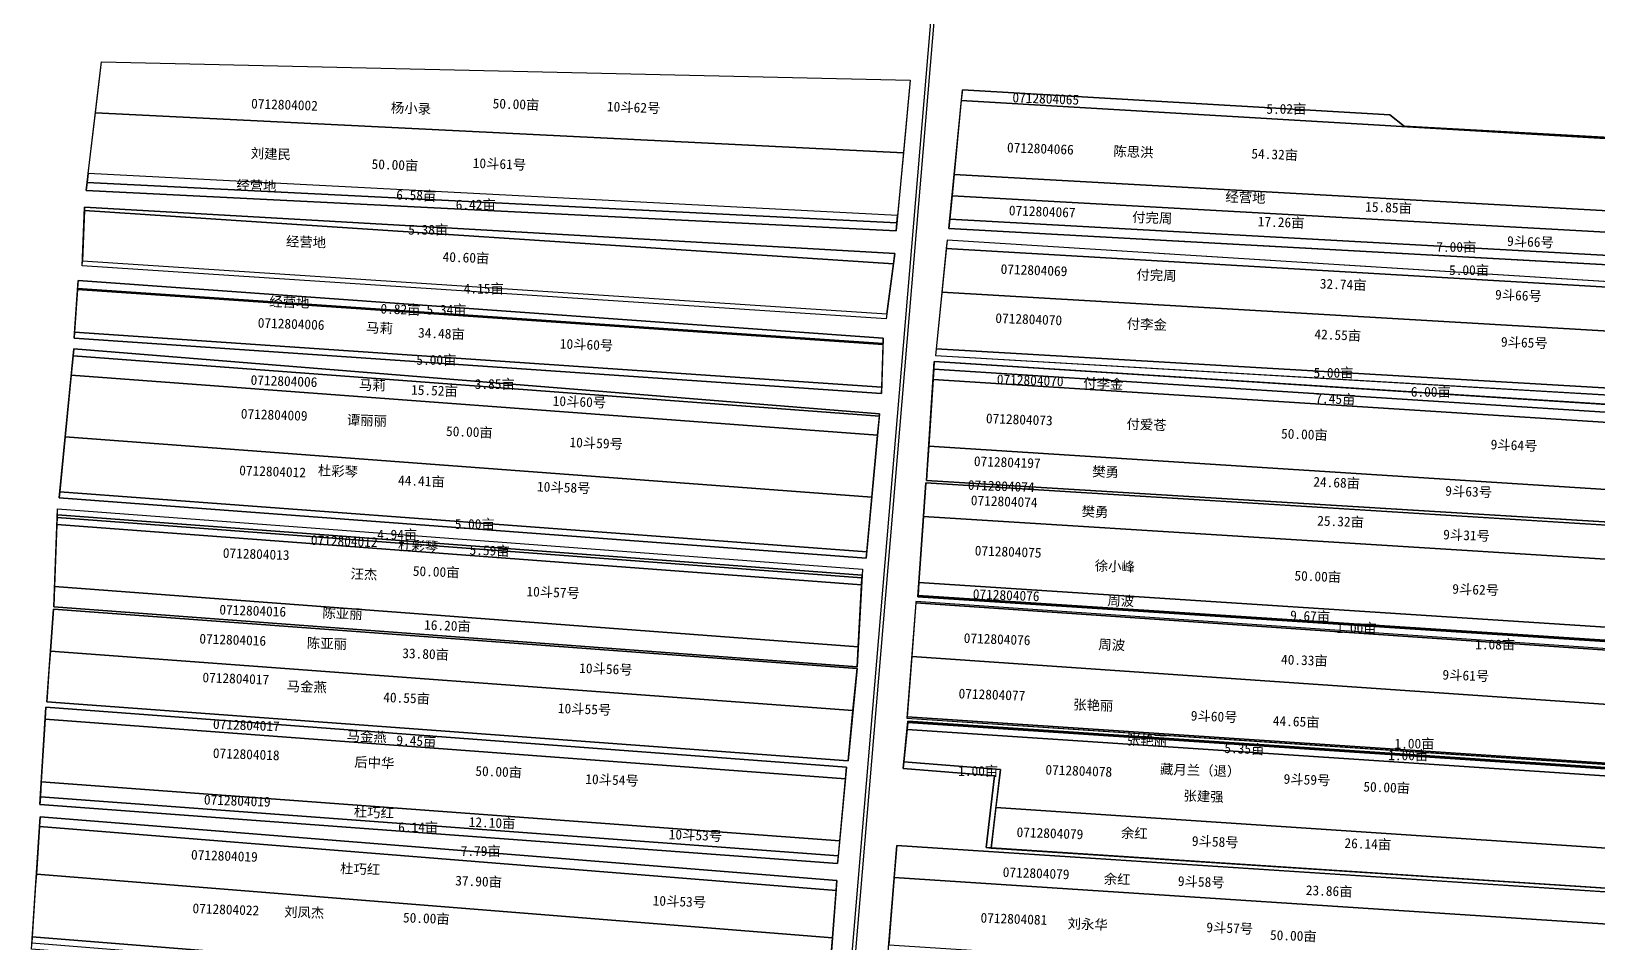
# Model space of a CAD drawing. Extents: x 548008 to 28551814, y 4990738 to 4997387.
# Drawn here: x 549600 to 550877, y 4995512 to 4996255 of the extents above; entities that cross this region are included whole.
import ezdxf
from ezdxf.enums import TextEntityAlignment as Align

# ---------------------------------------------------------------- set-up
doc = ezdxf.new("R2010")
doc.units = 0
doc.header["$LTSCALE"] = 10
for name, color, linetype in [('2021新职工', 3, 'CONTINUOUS'), ('2022年', 3, 'CONTINUOUS'), ('3.23分地', 7, 'CONTINUOUS'), ('出水桩', 5, 'CONTINUOUS'), ('地块名称', 6, 'CONTINUOUS'), ('地籍号', 7, 'CONTINUOUS'), ('开荒地', 6, 'CONTINUOUS'), ('扣减面积', 3, 'CONTINUOUS'), ('权利人', 10, 'CONTINUOUS'), ('林带', 3, 'CONTINUOUS'), ('油田占地', 4, 'CONTINUOUS'), ('测地框', 1, 'CONTINUOUS'), ('经营地', 5, 'CONTINUOUS'), ('经营地面积', 5, 'CONTINUOUS'), ('身份地块', 1, 'CONTINUOUS'), ('身份地面积', 1, 'CONTINUOUS')]:
    doc.layers.add(name, color=color, linetype=linetype)
doc.styles.add('宋体', font='')
doc.styles.get('宋体').set_extended_font_data('SimSun')

msp = doc.modelspace()

# ---------------------------------------------------------------- linework, layer by layer
at = {"layer": '2021新职工', "color": 1, "linetype": 'Continuous', "flags": 128}
for points in [[(550331.9, 4995916.8), (550330.7, 4995898), (550330.1, 4995888.9), (550936.1, 4995852), (550937.2, 4995861.1), (550939.3, 4995878)], [(550935.9, 4995821.5), (550936.9, 4995849.2), (550329.6, 4995887), (550327.6, 4995859.4)], [(550925.5, 4995655.8), (550929.3, 4995703.4), (550318, 4995745.4), (550314.2, 4995696.1)], [(550924, 4995645.3), (550924.7, 4995651.1), (550314.7, 4995691.6), (550314.2, 4995685.8)], [(550913.1, 4995554.6), (550917, 4995586.9), (550386.6, 4995622.2), (550382.8, 4995589.3)], [(550910.5, 4995525.5), (550912.2, 4995551.7), (550305.9, 4995591.4), (550303.8, 4995565.3)]]:
    msp.add_lwpolyline(points, close=True, dxfattribs=at)
at = {"layer": '2021新职工', "color": 1, "linetype": 'Continuous', "elevation": 280.2, "flags": 128}
msp.add_lwpolyline([(550274.3, 4995753.2), (550277.1, 4995803.9), (549621.1, 4995853.1), (549619.1, 4995802.4)], close=True, dxfattribs=at)
at = {"layer": '2022年', "color": 4, "linetype": 'Continuous', "flags": 128}
for points in [[(550285.4, 4995875.3), (550290.1, 4995925.7), (549632.7, 4995974.8), (549627.8, 4995924.4)], [(550264, 4995645.7), (550264.9, 4995655.3), (549611.9, 4995704), (549611.4, 4995694.4)]]:
    msp.add_lwpolyline(points, close=True, dxfattribs=at)
at = {"layer": '2022年', "color": 4, "linetype": 'Continuous', "elevation": 280.1, "flags": 128}
msp.add_lwpolyline([(550266.1, 4995660.4), (550270.1, 4995701.4), (549615.7, 4995749.7), (549614.8, 4995737.6), (549612.7, 4995708.5)], close=True, dxfattribs=at)
at = {"layer": '3.23分地', "color": 1, "linetype": 'Continuous', "flags": 128}
msp.add_lwpolyline([(550917, 4995586.9), (550924, 4995645.3), (550314.2, 4995685.8), (550311.6, 4995659.5), (550390.3, 4995653.3), (550386.6, 4995622.2)], close=True, dxfattribs=at)
at = {"layer": '出水桩', "color": 2, "linetype": 'Continuous', "elevation": 280.2, "flags": 128}
msp.add_lwpolyline([(550277.4, 4995809.5), (550277.5, 4995811.6), (549621.4, 4995860.8), (549621.3, 4995858.8)], close=True, dxfattribs=at)
at = {"layer": '出水桩', "color": 2, "linetype": 'Continuous', "flags": 128}
for points in [[(550314.2, 4995696.1), (550314.1, 4995695.1), (550925.4, 4995654.8), (550925.5, 4995655.8)], [(550314.8, 4995692.7), (550314.7, 4995691.6), (550924.7, 4995651.1), (550924.8, 4995652.2)]]:
    msp.add_lwpolyline(points, close=True, dxfattribs=at)
at = {"layer": '开荒地', "color": 6, "linetype": 'Continuous', "flags": 128}
msp.add_lwpolyline([(550964.8, 4996159.7), (550961.8, 4996163.1), (550358.4, 4996198.6), (550352.6, 4996138.2), (550959.2, 4996104.6)], close=True, dxfattribs=at)
at = {"layer": '林带', "color": 3, "linetype": 'Continuous', "flags": 128}
for points in [[(550359.3, 4996207.4), (550358.4, 4996198.6), (550961.8, 4996163.1), (550960.8, 4996164.3), (550719.6, 4996177.8), (550707.9, 4996187)], [(549645.6, 4996131.8), (549644.8, 4996125.3), (550305.3, 4996092.5), (550305.9, 4996099)], [(549643.6, 4996111.7), (549643.5, 4996109), (550303, 4996065.6), (550304.1, 4996073.8)], [(550955.5, 4996068.4), (550349, 4996102), (550348.3, 4996094.3), (550954.7, 4996060.8)], [(550955.6, 4996046.6), (550346.8, 4996084.7), (550346.1, 4996078.1), (550955.2, 4996042.4)], [(550297.6, 4996024.8), (550297.1, 4996020.7), (549641.6, 4996063.8), (549641.8, 4996068)], [(549638.3, 4996051.9), (549637.8, 4996045.4), (550294.7, 4996000.6), (550294.8, 4996005)], [(549635.3, 4996009.8), (549635, 4996004.8), (550293.4, 4995959.9), (550293.6, 4995964.9)], [(549634.8, 4995996.2), (549634.2, 4995990.4), (550291.6, 4995941.3), (550291.7, 4995943.3)], [(550338, 4995996.2), (550337.5, 4995990.8), (550947.1, 4995955), (550947.6, 4995960.5)], [(550336.4, 4995986), (550335.9, 4995979.5), (550947, 4995940.4), (550947.8, 4995946.9)], [(549623.4, 4995879.7), (549622.9, 4995874.7), (550280.8, 4995825.6), (550281.3, 4995830.6)], [(549621.6, 4995865.8), (550277.8, 4995816.5), (550277.5, 4995811.6), (549621.4, 4995860.8)], [(550321.4, 4995790.3), (550321.3, 4995789.1), (550932.9, 4995747.2), (550933, 4995748.3)], [(550933.4, 4995755.6), (550323.2, 4995795.1), (550323.1, 4995794), (550933.4, 4995754.5)], [(549607.6, 4995630.9), (549607.2, 4995624.7), (550257.6, 4995576.6), (550258.2, 4995582.8)], [(549607.4, 4995614.7), (549606.8, 4995606.8), (550256.4, 4995554.7), (550257, 4995562.7)]]:
    msp.add_lwpolyline(points, close=True, dxfattribs=at)
at = {"layer": '油田占地', "color": 4, "linetype": 'Continuous', "flags": 128}
msp.add_lwpolyline([(550390.3, 4995653.3), (550311.6, 4995659.5), (550311.1, 4995654.1), (550385.6, 4995648.2), (550378.7, 4995589.6), (550382.8, 4995589.3)], close=True, dxfattribs=at)
at = {"layer": '测地框', "color": 0, "linetype": 'Continuous', "flags": 128}
for points, elevation in [([(550162.2, 4994233.1), (550338.1, 4996317.7)], 281.9), ([(550165.1, 4994232.9), (550341, 4996317.7)], 281.8)]:
    msp.add_lwpolyline(points, dxfattribs=dict(at, elevation=elevation))
for points, elevation in [([(549644.8, 4996125.3), (549657.4, 4996230.2), (550316.8, 4996215.1), (550305.3, 4996092.5)], 280.2), ([(550348.3, 4996094.3), (550359.3, 4996207.4), (550707.9, 4996187), (550719.6, 4996177.8), (550960.8, 4996164.3), (550969.5, 4996154.3), (550959.8, 4996060.5)], 280.4), ([(549641.6, 4996063.8), (549643.6, 4996111.7), (550304.1, 4996073.8), (550297.1, 4996020.7)], 280.3), ([(550951.8, 4995954.8), (550960.2, 4996046.3), (550346.8, 4996084.7), (550337.5, 4995990.8)], 280.1), ([(549635, 4996004.8), (549638.3, 4996051.9), (550294.8, 4996005), (550293.4, 4995959.9)], 280.3), ([(549622.9, 4995874.7), (549634.8, 4995996.2), (550291.7, 4995943.3), (550280.8, 4995825.6)], 280), ([(550330.1, 4995888.9), (550336.4, 4995986), (550952.4, 4995946.6), (550940.8, 4995851.7)], 280.4), ([(550323.1, 4995794), (550329.6, 4995887), (550941.5, 4995848.9), (550938, 4995754.2)], 280.2), ([(549618.4, 4995785.8), (549621.6, 4995865.8), (550277.8, 4995816.5), (550273.4, 4995737.1)], 280.2), ([(550930, 4995654.5), (550937.6, 4995746.9), (550321.3, 4995789.2), (550314.1, 4995695.1)], 280.3), ([(549612.7, 4995708.5), (549618.2, 4995783.9), (550273.5, 4995735.5), (550266.1, 4995660.4)], 280.1), ([(549607.2, 4995624.7), (549611.9, 4995704), (550264.9, 4995655.3), (550257.6, 4995576.6)], 280.2), ([(550378.7, 4995589.6), (550385.6, 4995648.2), (550311.1, 4995654.1), (550314.8, 4995692.7), (550929.1, 4995651.9), (550917.4, 4995554.3)], 280.1), ([(549600.2, 4995506.8), (549607.4, 4995614.7), (550257, 4995562.7), (550248.7, 4995454.7)], 279.9), ([(550298, 4995494.9), (550305.9, 4995591.4), (550916.7, 4995551.4), (550910.6, 4995455.5)], 280.5)]:
    msp.add_lwpolyline(points, close=True, dxfattribs=dict(at, elevation=elevation))
at = {"layer": '经营地', "color": 5, "linetype": 'Continuous', "flags": 128}
for points in [[(550957.4, 4996087.3), (550959.2, 4996104.6), (550352.6, 4996138.2), (550350.9, 4996120.8)], [(549643.5, 4996109), (549641.8, 4996068), (550297.6, 4996024.8), (550303, 4996065.6)], [(549637.8, 4996045.4), (549637.8, 4996044.6), (550294.7, 4995999.8), (550294.7, 4996000.6)]]:
    msp.add_lwpolyline(points, close=True, dxfattribs=at)
at = {"layer": '身份地块', "color": 1, "linetype": 'Continuous', "flags": 128}
for points in [[(549657.4, 4996230.2), (550316.8, 4996215.1), (550311.3, 4996155.9), (549652.4, 4996188.6)], [(549652.4, 4996188.6), (550311.3, 4996155.9), (550306.5, 4996104.9), (549646.4, 4996139.1)], [(549646.4, 4996139.1), (549645.6, 4996131.8), (550305.9, 4996099), (550306.5, 4996104.9)], [(550955.5, 4996068.4), (550957.4, 4996087.3), (550350.9, 4996120.8), (550349, 4996102)], [(550951.9, 4996006.8), (550955.2, 4996042.4), (550346.1, 4996078.1), (550342.6, 4996042.5)], [(550293.6, 4995964.9), (550294.7, 4995999.8), (549637.8, 4996044.6), (549635.3, 4996009.8)], [(550947.6, 4995960.5), (550951.9, 4996006.8), (550342.6, 4996042.5), (550338, 4995996.2)], [(550290.1, 4995925.7), (550291.6, 4995941.3), (549634.2, 4995990.4), (549632.7, 4995974.8)], [(550939.3, 4995878), (550946, 4995932.3), (550335.4, 4995971.3), (550331.9, 4995916.8)], [(550946, 4995932.3), (550947, 4995940.4), (550335.9, 4995979.5), (550335.4, 4995971.3)], [(550281.3, 4995830.6), (550285.4, 4995875.3), (549627.8, 4995924.4), (549623.4, 4995879.7)], [(550933.8, 4995766.1), (550935.9, 4995821.5), (550327.6, 4995859.4), (550323.9, 4995805.7)], [(550933.4, 4995755.6), (550933.8, 4995766.1), (550323.9, 4995805.7), (550323.2, 4995795.1)], [(550929.3, 4995703.4), (550932.9, 4995747.2), (550321.3, 4995789.1), (550318, 4995745.4)], [(550259.3, 4995595.1), (550264, 4995645.7), (549611.4, 4995694.4), (549608.3, 4995643.3)], [(550258.2, 4995582.8), (550259.3, 4995595.1), (549608.3, 4995643.3), (549607.6, 4995630.9)], [(550253.4, 4995516), (550256.4, 4995554.7), (549606.8, 4995606.8), (549604.3, 4995568.1)], [(550249.4, 4995464.9), (550253.4, 4995516), (549604.3, 4995568.1), (549603.7, 4995559.4), (549600.9, 4995517)], [(550907, 4995471.2), (550910.5, 4995525.5), (550303.8, 4995565.3), (550299.3, 4995510.3)], [(550249.1, 4995459.8), (550249.4, 4995464.9), (549600.9, 4995517), (549600.5, 4995511.9)]]:
    msp.add_lwpolyline(points, close=True, dxfattribs=at)
for points in [[(549621.6, 4995865.8), (550277.8, 4995816.5)], [(549621.4, 4995860.8), (550277.5, 4995811.6)]]:
    msp.add_lwpolyline(points, dxfattribs=at)
for points, elevation in [([(550277.1, 4995803.9), (550277.4, 4995809.5), (549621.3, 4995858.8), (549621.1, 4995853.1)], 280.2), ([(550273.4, 4995737.1), (550274.3, 4995753.2), (549619.1, 4995802.4), (549618.4, 4995785.8)], 280.2), ([(550270.1, 4995701.4), (550273.5, 4995735.5), (549618.2, 4995783.9), (549615.7, 4995749.7)], 280.1)]:
    msp.add_lwpolyline(points, close=True, dxfattribs=dict(at, elevation=elevation))

# ---------------------------------------------------------------- texts
at = {"layer": '2021新职工', "color": 1, "linetype": 'Continuous', "style": '宋体'}
for s, p in [('樊勇 ', (550478.8, 4995896)), ('樊勇', (550467.5, 4995863.6)), ('汪杰', (549871.4, 4995812.7)), ('张艳丽', (550466, 4995705.9)), ('张艳丽', (550509.9, 4995677.3)), ('余红', (550499.5, 4995601.6)), ('余红', (550485.5, 4995564.1))]:
    msp.add_text(s, height=8, rotation=358, dxfattribs=at).set_placement(p, align=Align.MIDDLE)
for s, p in [('24.68亩', (550645.3, 4995883.9)), ('25.32亩', (550648.5, 4995852.2)), ('50.00亩', (549911.1, 4995811.2)), ('44.65亩', (550612.3, 4995689.1)), ('5.35亩', (550572.8, 4995666.8)), ('26.14亩', (550670.7, 4995589.4)), ('23.86亩', (550639.2, 4995551))]:
    msp.add_text(s, height=8, rotation=358, dxfattribs=at).set_placement(p)
at = {"layer": '2022年', "color": 4, "linetype": 'Continuous', "style": '宋体'}
for s, p in [('谭丽丽', (549873.8, 4995937.9)), ('马金燕', (549824.8, 4995721)), ('马金燕', (549873.7, 4995680.4))]:
    msp.add_text(s, height=8, rotation=358, dxfattribs=at).set_placement(p, align=Align.MIDDLE)
for s, p in [('50.00亩', (549938.2, 4995925.2)), ('40.55亩', (549887, 4995708.3)), ('9.45亩', (549897.7, 4995673.2))]:
    msp.add_text(s, height=8, rotation=358, dxfattribs=at).set_placement(p)
at = {"layer": '3.23分地', "color": 1, "linetype": 'Continuous', "style": '宋体'}
msp.add_text('张建强', height=8, rotation=358, dxfattribs=at).set_placement((550555.9, 4995631.6), align=Align.MIDDLE)
at = {"layer": '地块名称', "color": 1, "linetype": 'Continuous', "style": '宋体'}
for s, p in [('10斗62号', (550091.3, 4996193.2)), ('10斗61号', (549981.9, 4996147.1)), ('9斗66号', (550822.5, 4996083.6)), ('9斗66号', (550812.7, 4996039.9)), ('9斗65号', (550817.5, 4996001.5)), ('10斗60号', (550052.9, 4995999.8)), ('10斗60号', (550047.1, 4995953.2)), ('10斗59号', (550060.8, 4995919.5)), ('9斗64号', (550809.1, 4995917.8)), ('10斗58号', (550034.3, 4995883.4)), ('9斗63号', (550772.1, 4995880)), ('9斗31号', (550770.4, 4995844.4)), ('10斗57号', (550025.7, 4995797.9)), ('9斗62号', (550777.8, 4995800.1)), ('10斗56号', (550068.7, 4995735.4)), ('9斗61号', (550769.8, 4995730.1)), ('10斗55号', (550051.3, 4995702.7)), ('9斗60号', (550564.6, 4995696.7)), ('10斗54号', (550073.7, 4995645)), ('9斗59号', (550640.3, 4995645.2)), ('10斗53号', (550141.7, 4995599.9)), ('9斗58号', (550565.5, 4995594.6)), ('9斗58号', (550554.1, 4995561.9)), ('10斗53号', (550128.6, 4995545.9)), ('9斗57号', (550577.3, 4995524.2))]:
    msp.add_text(s, height=8, rotation=358, dxfattribs=at).set_placement(p, align=Align.MIDDLE)
at = {"layer": '地籍号', "color": 1, "linetype": 'Continuous', "style": '宋体'}
for s, p in [('0712804002', (549806.6, 4996195.2)), ('0712804065', (550427.3, 4996200.1)), ('0712804066', (550422.9, 4996159.4)), ('0712804067', (550424.4, 4996108.1)), ('0712804069', (550417.7, 4996060.3)), ('0712804006', (549812, 4996016.5)), ('0712804070', (550413.4, 4996020.3, 280.1)), ('0712804006', (549806.2, 4995969.9)), ('0712804070', (550414.6, 4995970.5, 280.1)), ('0712804009', (549798.2, 4995942.4)), ('0712804073', (550405.7, 4995938.6)), ('0712804197', (550395.9, 4995903.7)), ('0712804012', (549796.9, 4995896.2)), ('0712804074', (550391, 4995884.3)), ('0712804074', (550393.4, 4995871.8)), ('0712804012', (549855.3, 4995839.4)), ('0712804013', (549783.5, 4995828.9)), ('0712804075', (550396.6, 4995830.8)), ('0712804076', (550395, 4995795.4)), ('0712804016', (549780.7, 4995782.7)), ('0712804016', (549764.4, 4995759)), ('0712804076', (550387.6, 4995759.5)), ('0712804017', (549766.9, 4995727.4, 280.1)), ('0712804077', (550383.4, 4995714.3)), ('0712804017', (549775.5, 4995689.4, 280.1)), ('0712804018', (549775.4, 4995665.7)), ('0712804078', (550454.2, 4995652.2)), ('0712804019', (549768.1, 4995627.8)), ('0712804079', (550430.7, 4995601.3)), ('0712804019', (549757.6, 4995582.9)), ('0712804079', (550419.4, 4995568.7)), ('0712804022', (549758.8, 4995539.2)), ('0712804081', (550401.3, 4995531.5))]:
    msp.add_text(s, height=8, rotation=358, dxfattribs=at).set_placement(p, align=Align.MIDDLE)
at = {"layer": '扣减面积', "color": 3, "linetype": 'Continuous', "style": '宋体'}
for s, p in [('5.02亩', (550607.1, 4996187.8, 280.4)), ('6.42亩', (549946.2, 4996109.8)), ('5.38亩', (549907.5, 4996089.3)), ('7.00亩', (550745.7, 4996075.3)), ('5.00亩', (550756.1, 4996056.4)), ('4.15亩', (549952.7, 4996041.3)), ('5.34亩', (549922.4, 4996024.1)), ('5.00亩', (549914.1, 4995983.2)), ('5.00亩', (550645.6, 4995972.7, 280.1)), ('3.85亩', (549961.7, 4995963.5)), ('6.00亩', (550724.9, 4995957.2)), ('5.00亩', (549945.4, 4995849.4)), ('4.94亩', (549882.2, 4995840.8)), ('1.00亩', (550664.4, 4995764.6)), ('1.08亩', (550777.4, 4995751.2)), ('1.00亩', (550711.6, 4995670.4, 560.1)), ('1.00亩', (550706.5, 4995660.9, 560.1)), ('1.00亩', (550355.9, 4995648.1)), ('6.14亩', (549899.3, 4995602.3)), ('7.79亩', (549950.3, 4995582.9))]:
    msp.add_text(s, height=8, dxfattribs=at).set_placement(p)
at = {"layer": '权利人', "color": 1, "linetype": 'Continuous', "style": '宋体'}
for s, p in [('杨小录', (549909.7, 4996192.5)), ('刘建民', (549795.5, 4996155.3)), ('陈思洪', (550498.8, 4996157)), ('付完周', (550514.1, 4996103.2)), ('付完周', (550517.6, 4996056.4)), ('马莉', (549884, 4996013.4)), ('付李金', (550509.7, 4996016.4)), ('马莉', (549878.2, 4995966.8)), ('付李金', (550474.2, 4995968.1)), ('付爱苍', (550509.5, 4995934.6)), ('杜彩琴', (549850.2, 4995896.7)), ('杜彩琴', (549915.6, 4995835.6)), ('徐小峰', (550483.6, 4995819.1)), ('周波', (550488.5, 4995791)), ('陈亚丽', (549853.9, 4995780.7)), ('陈亚丽', (549841.2, 4995756.2)), ('周波', (550481.1, 4995755.1)), ('后中华', (549879.9, 4995659.1)), ('藏月兰（退）', (550553.2, 4995652.8)), ('杜巧红', (549879.5, 4995618.5)), ('杜巧红', (549868.3, 4995572.4)), ('刘凤杰', (549822.7, 4995537)), ('刘永华', (550461.5, 4995527.4))]:
    msp.add_text(s, height=8, rotation=358, dxfattribs=at).set_placement(p, align=Align.MIDDLE)
at = {"layer": '经营地', "color": 5, "linetype": 'Continuous', "style": '宋体'}
for p in [(549783.7, 4996129.4), (550590.1, 4996119.8), (549824.2, 4996083.5), (549810.6, 4996034.5)]:
    msp.add_text('经营地', height=8, rotation=358, dxfattribs=at).set_placement(p, align=Align.MIDDLE)
msp.add_text('15.85亩', height=8, rotation=358, dxfattribs=at).set_placement((550687.6, 4996108.1))
at = {"layer": '经营地面积', "color": 5, "linetype": 'Continuous', "style": '宋体'}
for s, p in [('54.32亩', (550594.8, 4996151.4)), ('6.58亩', (549897.6, 4996117.9)), ('40.60亩', (549935.4, 4996067.3)), ('0.82亩', (549884.7, 4996025))]:
    msp.add_text(s, height=8, rotation=358, dxfattribs=at).set_placement(p)
at = {"layer": '身份地面积', "color": 1, "linetype": 'Continuous', "style": '宋体'}
for s, p in [('50.00亩', (549976.2, 4996192.3)), ('50.00亩', (549877.5, 4996142.9)), ('17.26亩', (550600, 4996096.1)), ('32.74亩', (550650.6, 4996045.4)), ('34.48亩', (549915.4, 4996005.4)), ('42.55亩', (550646.2, 4996004.2)), ('15.52亩', (549909.7, 4995958.9)), ('7.45亩', (550647, 4995952)), ('50.00亩', (550619, 4995923.2)), ('44.41亩', (549899.1, 4995885.1)), ('5.59亩', (549957.4, 4995828.4)), ('50.00亩', (550629.9, 4995807.4)), ('9.67亩', (550626.4, 4995775)), ('16.20亩', (549920.3, 4995767.3)), ('33.80亩', (549902.5, 4995744.2)), ('40.33亩', (550619, 4995739.1)), ('50.00亩', (549962.1, 4995648.2)), ('50.00亩', (550686.1, 4995635.4)), ('12.10亩', (549956.7, 4995606.6)), ('37.90亩', (549945.7, 4995558.8)), ('50.00亩', (549903.1, 4995528.7)), ('50.00亩', (550610, 4995514.5))]:
    msp.add_text(s, height=8, rotation=358, dxfattribs=at).set_placement(p)

doc.saveas('drawing.dxf')
